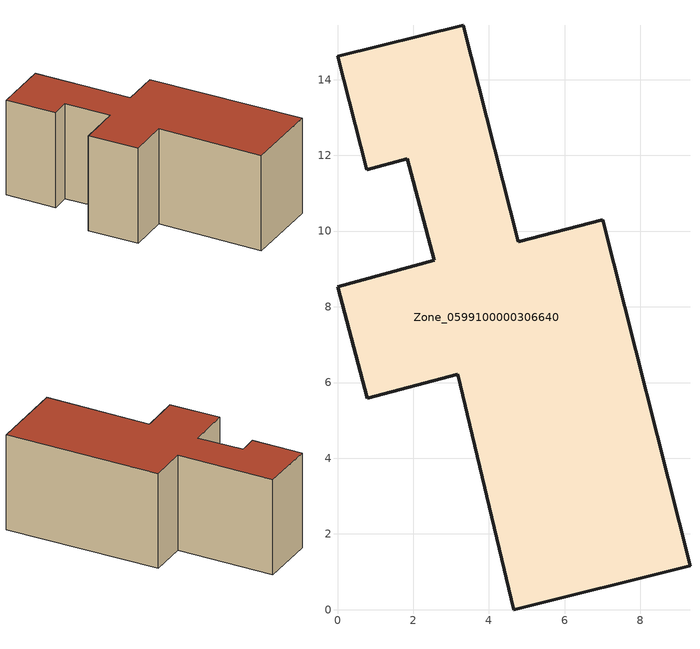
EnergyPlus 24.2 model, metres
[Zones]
Zone_0599100000306640
 floor ground (C_G): 3.32,15.44 4.77,9.72 7,10.29 9.31,1.16 4.66,0 3.17,6.21 0.79,5.58 0,8.53 2.56,9.22 1.84,11.91 0.77,11.62 0.01,14.62 z0
 wall outside (C_F): 0.79,5.58 3.17,6.21 4.66,0 9.31,1.16 7,10.29 4.77,9.72 3.32,15.44 0.01,14.62 0.77,11.62 1.84,11.91 2.56,9.22 0,8.53 0.79,5.58 z0:5.95
 roof outside (C_R): 4.77,9.72 3.32,15.44 0.01,14.62 0.77,11.62 1.84,11.91 2.56,9.22 0,8.53 0.79,5.58 3.17,6.21 4.66,0 9.31,1.16 7,10.29 z5.95
[BUILDING]
Pand.0599100000306640: North Axis=0; Terrain=City; Loads Convergence Tolerance Value=0.04; Temperature Convergence Tolerance Value=0.4; Solar Distribution=FullExterior; Maximum Number of Warmup Days=25; Minimum Number of Warmup Days=1
[Site:Location]
Rotterdam.The.Hague.AP_ZH_NLD Design_Conditions: Latitude=51.96; Longitude=4.45; Time Zone=1; Elevation=-4.5
[SITE:GROUNDTEMPERATURE:BUILDINGSURFACE]
18, 18, 18, 18, 18, 18, 18, 18, 18, 18, 18, 18
[MATERIAL] Thermal Absorptance=0.9; Solar Absorptance=0.7; Visible Absorptance=0.7
Name | Roughness | Thickness | Conductivity | Density | Specific Heat
G.TI.1965-1974 | MediumSmooth | 0.15 | 0.882353 | 540 | 1210
F.TI.1965-1974 | Rough | 0.3 | 0.697674 | 1920 | 840
R.TI.1965-1974 | MediumRough | 0.2 | 0.232558 | 1500 | 1000
[CONSTRUCTION]
C_G: G.TI.1965-1974
C_F: F.TI.1965-1974
C_R: R.TI.1965-1974
[ZONE]
Zone_0599100000306640: Type=1; Multiplier=1; Ceiling Height=Autocalculate; Volume=Autocalculate; Floor Area=autocalculate; Part of Total Floor Area=Yes
[ZONEINFILTRATION:DESIGNFLOWRATE]
Infil_Zone_0599100000306640: Zone or ZoneList or Space or SpaceList=Zone_0599100000306640; Schedule=AlwaysOn; Design Flow Rate Calculation Method=Flow/Area; Flow Rate per Floor Area=0.003; Constant Term Coefficient=1; Temperature Term Coefficient=0; Velocity Term Coefficient=0; Velocity Squared Term Coefficient=0
[HVACTEMPLATE:ZONE:IDEALLOADSAIRSYSTEM]
Zone_0599100000306640: Maximum Heating Supply Air Temperature=50; Minimum Cooling Supply Air Temperature=13; Maximum Heating Supply Air Humidity Ratio=0.0156; Minimum Cooling Supply Air Humidity Ratio=0.0077; Heating Limit=NoLimit; Cooling Limit=NoLimit; Dehumidification Control Type=ConstantSensibleHeatRatio; Cooling Sensible Heat Ratio=0.7; Dehumidification Setpoint=60; Humidification Control Type=None; Humidification Setpoint=30; Outdoor Air Method=None; Outdoor Air Flow Rate per Person=0.00944; Outdoor Air Flow Rate per Zone Floor Area=0; Outdoor Air Flow Rate per Zone=0; Demand Controlled Ventilation Type=None; Outdoor Air Economizer Type=NoEconomizer; Heat Recovery Type=None; Sensible Heat Recovery Effectiveness=0.7; Latent Heat Recovery Effectiveness=0.65
[ZONECONTROL:THERMOSTAT]
ThermostatControl_Zone_0599100000306640: Zone or ZoneList=Zone_0599100000306640; Control Type Schedule=DualSetpointControlType; Control 1=Thermostat_Zone_0599100000306640; Temperature Difference Between Cutout And Setpoint=0
[THERMOSTATSETPOINT:DUALSETPOINT]
Thermostat_Zone_0599100000306640: Heating Setpoint Temperature Schedule=HeatingSetpoint_Zone_0599100000306640; Cooling Setpoint Temperature Schedule=CoolingSetpoint_Zone_0599100000306640
[SCHEDULE:COMPACT]
HeatingSetpoint_Zone_0599100000306640: Through: 12/31, For: AllDays, Until: 24:00, 21
CoolingSetpoint_Zone_0599100000306640: Through: 12/31, For: AllDays, Until: 24:00, 24
DualSetpointControlType: Through: 12/31, For: AllDays, Until: 24:00, 4
AlwaysOn: Through: 12/31, For: AllDays, Until: 24:00, 1
